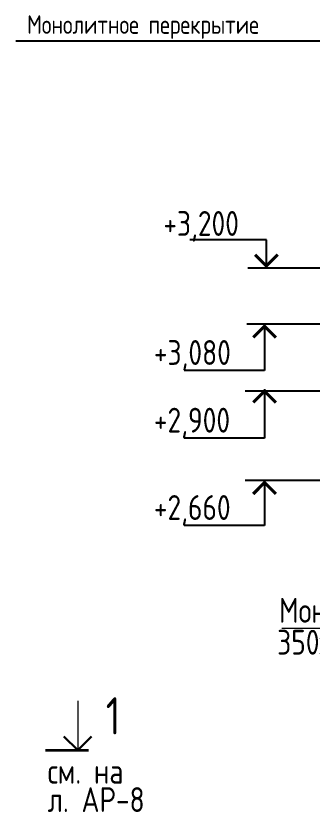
# Model space of a CAD drawing. Extents: x -12289450 to -10763036, y -7834513 to -6150123.
# Drawn here: x -11152595 to -11150208, y -7681990 to -7675577 of the extents above; entities that cross this region are included whole.
import ezdxf

# ---------------------------------------------------------------- set-up
doc = ezdxf.new("R2010")
doc.units = 0
doc.header["$LTSCALE"] = 25
doc.layers.add('001-ПЕРЕГОРОДКИ', color=5, linetype='Continuous')
doc.layers.add('Примечания', color=7, linetype='Continuous')
doc.layers.add('СТЕНЫ', color=5, linetype='Continuous', lineweight=40)
doc.layers.add('тонкий', color=114, linetype='Continuous', lineweight=20)
doc.styles.add('GOST 2.304', font='cs_gost2304.shx')
doc.styles.get("Standard").update_dxf_attribs({"font": 'arial.ttf'})

msp = doc.modelspace()

# ---------------------------------------------------------------- linework, layer by layer
at = {"lineweight": 13, "ltscale": 20}
msp.add_line((-11150452.8, -7680507.8), (-11148037.5, -7680507.8), dxfattribs=at)
at = {"layer": '001-ПЕРЕГОРОДКИ', "lineweight": 18, "ltscale": 100}
msp.add_lwpolyline([(-11152096.7, -7681092.8), (-11152096.7, -7681492.2)], dxfattribs=at)
at = {"layer": '001-ПЕРЕГОРОДКИ', "lineweight": 35, "ltscale": 100}
msp.add_lwpolyline([(-11152357.2, -7681492.2), (-11152009.3, -7681492.2)], dxfattribs=at)
at = {"layer": 'Примечания', "linetype": 'Continuous', "lineweight": 25, "ltscale": 50}
for p, q in [((-11150576.2, -7677380.7), (-11151193.1, -7677380.7)), ((-11150576.2, -7677608.5), (-11150576.2, -7677380.7)), ((-11149455.8, -7677608.5), (-11150726, -7677608.5)), ((-11149432.1, -7678058.5), (-11150735.1, -7678058.5)), ((-11150591.2, -7678058.5), (-11150591.2, -7678433)), ((-11150591.2, -7678433), (-11151239.3, -7678433)), ((-11149434.7, -7678598.5), (-11150748.4, -7678598.5)), ((-11150591.2, -7678582.2), (-11150591.2, -7678978.2)), ((-11150591.2, -7678978.2), (-11151239.3, -7678978.2)), ((-11149434.7, -7679318.5), (-11150748.4, -7679318.5)), ((-11150591.2, -7679318.5), (-11150591.2, -7679681.7)), ((-11150591.2, -7679681.7), (-11151239.3, -7679681.7))]:
    msp.add_line(p, q, dxfattribs=at)
at = {"layer": 'Примечания', "linetype": 'Continuous', "lineweight": 25, "ltscale": 50, "const_width": 25}
for points in [[(-11150667.4, -7677499.6), (-11150576.2, -7677590.8), (-11150485.1, -7677499.6)], [(-11150682.3, -7678167.3), (-11150591.2, -7678076.1), (-11150500, -7678167.3)], [(-11150682.3, -7678691.1), (-11150591.2, -7678599.9), (-11150500, -7678691.1)], [(-11150682.3, -7679427.3), (-11150591.2, -7679336.1), (-11150500, -7679427.3)]]:
    msp.add_lwpolyline(points, dxfattribs=at)
at = {"layer": 'СТЕНЫ', "color": 5, "lineweight": 30}
for points in [[(-11152096.7, -7681492.2), (-11152207.7, -7681381.2)], [(-11152096.7, -7681492.2), (-11151985.7, -7681381.2)]]:
    msp.add_lwpolyline(points, dxfattribs=at)
at = {"layer": 'тонкий', "lineweight": 25, "ltscale": 2}
for p, q in [((-11147457.9, -7675780.9), (-11152594.6, -7675780.9)), ((-11147466.1, -7675780.9), (-11152405, -7675780.9))]:
    msp.add_line(p, q, dxfattribs=at)

# ---------------------------------------------------------------- texts
at = {"lineweight": 25, "ltscale": 20, "style": 'GOST 2.304'}
for s, p in [('Монолитный жб пояс', (-11150474.7, -7680465.2)), ('350х240(h)', (-11150489.4, -7680722))]:
    msp.add_text(s, height=200, dxfattribs=at).set_placement(p)
at = {"layer": 'Примечания', "linetype": 'Continuous', "lineweight": 25, "ltscale": 50, "style": 'GOST 2.304'}
for s, p in [('+3,200', (-11151406.3, -7677348.6)), ('+3,080', (-11151482.9, -7678388)), ('+2,900', (-11151482.9, -7678933.2)), ('+2,660', (-11151482.9, -7679636.7))]:
    msp.add_text(s, height=200, dxfattribs=at).set_placement(p)
at = {"layer": 'Примечания', "color": 7, "lineweight": 25, "attachment_point": 4}
for s, insert, char_height in [('{\\fGOST 2.304 type A|b0|i0|c0|p34;1}', (-11151870.9, -7681214.9), 300), ('{\\fGOST 2.304 type A|b0|i0|c204|p34;см. на}', (-11152338.7, -7681661.4), 200), ('{\\fGOST 2.304 type A|b0|i0|c204|p34;л. АР-\\fGOST 2.304 type A|b0|i0|c0|p34;8}', (-11152338.7, -7681890.1), 200)]:
    msp.add_mtext(s, dxfattribs=dict(at, insert=insert, char_height=char_height))
at = {"layer": 'тонкий', "lineweight": 25, "ltscale": 2, "style": 'GOST 2.304'}
msp.add_text('Монолитное перекрытие                              - 180мм', height=150, dxfattribs=at).set_placement((-11152504.6, -7675720.9))

doc.saveas('drawing.dxf')
